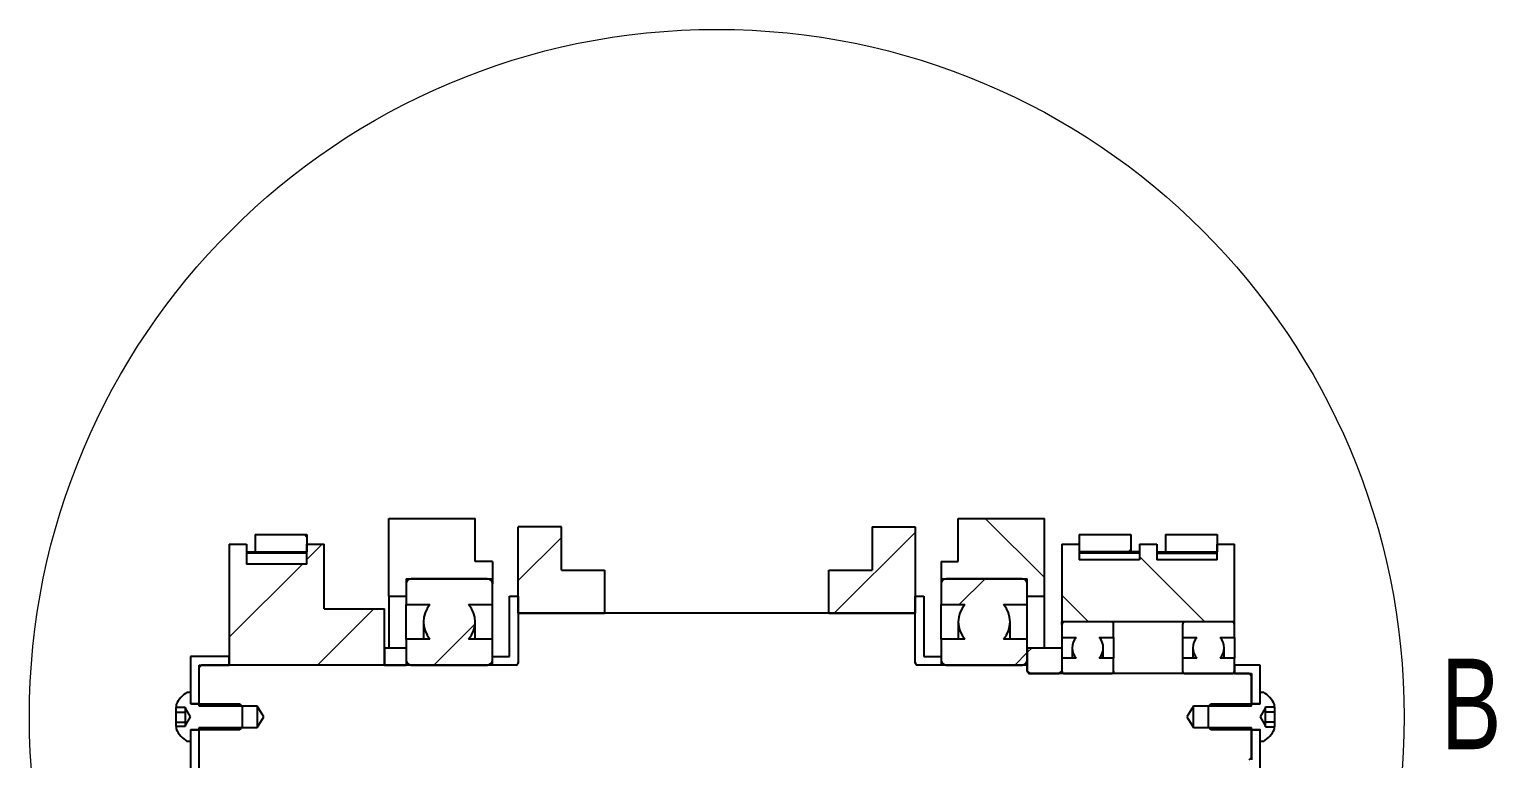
# Model space of a CAD drawing. Header units: millimetres. Extents: x -213 to 452, y 0 to 414.
# Drawn here: x -98.7 to -42, y 137.8 to 166 of the extents above; entities that cross this region are included whole.
import ezdxf

# ---------------------------------------------------------------- set-up
doc = ezdxf.new("R2010")
doc.units = ezdxf.units.MM
doc.linetypes.add('HIDDEN', pattern=[1.905, 1.27, -0.635])
doc.layers.add('KHUNGTEN', color=7, linetype='Continuous', lineweight=35)
doc.layers.add('NETDUT', color=7, linetype='HIDDEN')
doc.styles.add('SLDTEXTSTYLE3', font='TXT', dxfattribs={"width": 0.75})

msp = doc.modelspace()

# ---------------------------------------------------------------- hatches: boundary and pattern name
at = {"layer": 'KHUNGTEN', "linetype": 'Continuous', "lineweight": 18}
h = msp.add_hatch(dxfattribs=at)
h.set_pattern_fill('ANSI32', color=256, angle=90, style=0)
h.paths.add_polyline_path([(-80.815, 145.4296), (-81.4817, 145.4296), (-81.4817, 147.0963), (-84.815, 147.0963), (-84.815, 144.0963), (-84.1484, 144.0963), (-84.1484, 144.763), (-80.815, 144.763)], flags=0)
h = msp.add_hatch(dxfattribs=at)
h.set_pattern_fill('ANSI32', color=256, angle=90, style=0)
h.paths.add_polyline_path([(-62.815, 145.4296), (-63.4817, 145.4296), (-63.4817, 144.763), (-60.1484, 144.763), (-60.1484, 144.0963), (-59.4817, 144.0963), (-59.4817, 147.0963), (-62.815, 147.0963)], flags=0)
h = msp.add_hatch(dxfattribs=at)
h.set_pattern_fill('ANSI31', color=256, angle=90, style=0)
h.paths.add_polyline_path([(-87.9817, 146.4663), (-89.9817, 146.4663), (-89.9817, 145.7996), (-87.9817, 145.7996)], flags=0)
h = msp.add_hatch(dxfattribs=at)
h.set_pattern_fill('ANSI32', color=256, style=0)
h.paths.add_polyline_path([(-76.4817, 145.0963), (-78.1484, 145.0963), (-78.1484, 146.763), (-79.815, 146.763), (-79.815, 143.4296), (-76.4817, 143.4296)], flags=0)
h = msp.add_hatch(dxfattribs=at)
h.set_pattern_fill('ANSI32', color=256, style=0)
h.paths.add_polyline_path([(-64.4817, 146.763), (-66.1484, 146.763), (-66.1484, 145.0963), (-67.815, 145.0963), (-67.815, 143.4296), (-64.4817, 143.4296)], flags=0)
h = msp.add_hatch(dxfattribs=at)
h.set_pattern_fill('ANSI31', color=256, style=0)
h.paths.add_polyline_path([(-56.1484, 146.4663), (-58.1484, 146.4663), (-58.1484, 145.7996), (-56.1484, 145.7996)], flags=0)
h = msp.add_hatch(dxfattribs=at)
h.set_pattern_fill('ANSI31', color=256, style=0)
h.paths.add_polyline_path([(-52.815, 146.4663), (-54.815, 146.4663), (-54.815, 145.7996), (-52.815, 145.7996)], flags=0)
h = msp.add_hatch(dxfattribs=at)
h.set_pattern_fill('ANSI31', color=256, style=0)
h.paths.add_polyline_path([(-87.9817, 146.0963), (-87.9817, 145.3321), (-90.315, 145.3321), (-90.315, 146.0963), (-90.9817, 146.0963), (-90.9817, 141.4296), (-84.9817, 141.4296), (-84.9817, 143.5963), (-87.315, 143.5963), (-87.315, 146.0963)], flags=0)
h = msp.add_hatch(dxfattribs=at)
h.set_pattern_fill('ANSI31', color=256, angle=90, style=0)
h.paths.add_polyline_path([(-55.1484, 145.493), (-55.1484, 146.0963), (-55.815, 146.0963), (-55.815, 145.493), (-58.1484, 145.493), (-58.1484, 146.0963), (-58.815, 146.0963), (-58.815, 143.0963), (-52.1484, 143.0963), (-52.1484, 146.0963), (-52.815, 146.0963), (-52.815, 145.493)], flags=0)
h = msp.add_hatch(dxfattribs=at)
h.set_pattern_fill('ANSI31', color=256, style=0)
edge = h.paths.add_edge_path(flags=0)
edge.add_line((-80.815, 141.6296), (-80.815, 142.4296))
edge.add_line((-80.815, 142.4296), (-81.7363, 142.4296))
edge.add_arc((-82.4817, 143.0963), 1, 318.18969, 401.81031)
edge.add_line((-81.7363, 143.763), (-80.815, 143.763))
edge.add_line((-80.815, 143.763), (-80.815, 144.563))
edge.add_arc((-81.015, 144.563), 0.2, 0, 90)
edge.add_line((-81.015, 144.763), (-83.9484, 144.763))
edge.add_arc((-83.9484, 144.563), 0.2, 90, 180)
edge.add_line((-84.1484, 144.563), (-84.1484, 143.763))
edge.add_line((-84.1484, 143.763), (-83.2271, 143.763))
edge.add_arc((-82.4817, 143.0963), 1, 138.18969, 221.81031)
edge.add_line((-83.2271, 142.4296), (-84.1484, 142.4296))
edge.add_line((-84.1484, 142.4296), (-84.1484, 141.6296))
edge.add_arc((-83.9484, 141.6296), 0.2, 180, 270)
edge.add_line((-83.9484, 141.4296), (-81.015, 141.4296))
edge.add_arc((-81.015, 141.6296), 0.2, 270, 360)
h = msp.add_hatch(dxfattribs=at)
h.set_pattern_fill('ANSI31', color=256, style=0)
edge = h.paths.add_edge_path(flags=0)
edge.add_line((-60.1484, 141.6296), (-60.1484, 142.4296))
edge.add_line((-60.1484, 142.4296), (-61.0697, 142.4296))
edge.add_arc((-61.815, 143.0963), 1, 318.18969, 401.81031)
edge.add_line((-61.0697, 143.763), (-60.1484, 143.763))
edge.add_line((-60.1484, 143.763), (-60.1484, 144.563))
edge.add_arc((-60.3484, 144.563), 0.2, 0, 90)
edge.add_line((-60.3484, 144.763), (-63.2817, 144.763))
edge.add_arc((-63.2817, 144.563), 0.2, 90, 180)
edge.add_line((-63.4817, 144.563), (-63.4817, 143.763))
edge.add_line((-63.4817, 143.763), (-62.5604, 143.763))
edge.add_arc((-61.815, 143.0963), 1, 138.18969, 221.81031)
edge.add_line((-62.5604, 142.4296), (-63.4817, 142.4296))
edge.add_line((-63.4817, 142.4296), (-63.4817, 141.6296))
edge.add_arc((-63.2817, 141.6296), 0.2, 180, 270)
edge.add_line((-63.2817, 141.4296), (-60.3484, 141.4296))
edge.add_arc((-60.3484, 141.6296), 0.2, 270, 360)
h = msp.add_hatch(dxfattribs=at)
h.set_pattern_fill('ANSI32', color=256, style=0)
h.paths.add_polyline_path([(-80.815, 141.763), (-80.815, 141.4296), (-79.8817, 141.4296), (-79.815, 141.4963), (-79.815, 144.0963), (-80.1484, 144.0963), (-80.1484, 141.763)], flags=0)
h = msp.add_hatch(dxfattribs=at)
h.set_pattern_fill('ANSI32', color=256, style=0)
h.paths.add_polyline_path([(-63.4817, 141.4296), (-63.4817, 141.763), (-64.1484, 141.763), (-64.1484, 144.0963), (-64.4817, 144.0963), (-64.4817, 141.4963), (-64.415, 141.4296)], flags=0)
h = msp.add_hatch(dxfattribs=at)
h.set_pattern_fill('ANSI31', color=256, style=0)
edge = h.paths.add_edge_path(flags=0)
edge.add_arc((-57.815, 142.0963), 0.6, 138.18969, 221.81031)
edge.add_line((-58.2623, 141.6963), (-58.815, 141.6963))
edge.add_line((-58.815, 141.6963), (-58.815, 141.1963))
edge.add_arc((-58.715, 141.1963), 0.1, 180, 270)
edge.add_line((-58.715, 141.0963), (-56.915, 141.0963))
edge.add_arc((-56.915, 141.1963), 0.1, 270, 360)
edge.add_line((-56.815, 141.1963), (-56.815, 141.6963))
edge.add_line((-56.815, 141.6963), (-57.3678, 141.6963))
edge.add_arc((-57.815, 142.0963), 0.6, 318.18969, 401.81031)
edge.add_line((-57.3678, 142.4963), (-56.815, 142.4963))
edge.add_line((-56.815, 142.4963), (-56.815, 142.9963))
edge.add_arc((-56.915, 142.9963), 0.1, 0, 90)
edge.add_line((-56.915, 143.0963), (-58.715, 143.0963))
edge.add_arc((-58.715, 142.9963), 0.1, 90, 180)
edge.add_line((-58.815, 142.9963), (-58.815, 142.4963))
edge.add_line((-58.815, 142.4963), (-58.2623, 142.4963))
h = msp.add_hatch(dxfattribs=at)
h.set_pattern_fill('ANSI31', color=256, style=0)
edge = h.paths.add_edge_path(flags=0)
edge.add_arc((-53.1484, 142.0963), 0.6, 138.18969, 221.81031)
edge.add_line((-53.5956, 141.6963), (-54.1484, 141.6963))
edge.add_line((-54.1484, 141.6963), (-54.1484, 141.1963))
edge.add_arc((-54.0484, 141.1963), 0.1, 180, 270)
edge.add_line((-54.0484, 141.0963), (-52.2484, 141.0963))
edge.add_arc((-52.2484, 141.1963), 0.1, 270, 360)
edge.add_line((-52.1484, 141.1963), (-52.1484, 141.6963))
edge.add_line((-52.1484, 141.6963), (-52.7012, 141.6963))
edge.add_arc((-53.1484, 142.0963), 0.6, 318.18969, 401.81031)
edge.add_line((-52.7012, 142.4963), (-52.1484, 142.4963))
edge.add_line((-52.1484, 142.4963), (-52.1484, 142.9963))
edge.add_arc((-52.2484, 142.9963), 0.1, 0, 90)
edge.add_line((-52.2484, 143.0963), (-54.0484, 143.0963))
edge.add_arc((-54.0484, 142.9963), 0.1, 90, 180)
edge.add_line((-54.1484, 142.9963), (-54.1484, 142.4963))
edge.add_line((-54.1484, 142.4963), (-53.5956, 142.4963))
h = msp.add_hatch(dxfattribs=at)
h.set_pattern_fill('ANSI32', color=256, angle=90, style=0)
h.paths.add_polyline_path([(-92.4817, 139.9296), (-92.1484, 139.9296), (-92.1484, 141.4296), (-90.9817, 141.4296), (-90.9817, 141.763), (-92.4817, 141.763)], flags=0)
h = msp.add_hatch(dxfattribs=at)
h.set_pattern_fill('ANSI32', color=256, style=0)
h.paths.add_polyline_path([(-84.1484, 142.0963), (-84.9817, 142.0963), (-84.9817, 141.4296), (-84.1484, 141.4296)], flags=0)
h = msp.add_hatch(dxfattribs=at)
h.set_pattern_fill('ANSI32', color=256, style=0)
h.paths.add_polyline_path([(-58.815, 141.1963), (-58.815, 142.0963), (-60.1484, 142.0963), (-60.1484, 141.1963), (-60.0484, 141.0963), (-58.915, 141.0963)], flags=0)
h = msp.add_hatch(dxfattribs=at)
h.set_pattern_fill('ANSI32', color=256, style=0)
h.paths.add_polyline_path([(-52.1484, 141.0963), (-51.4817, 141.0963), (-51.4817, 139.9296), (-51.1484, 139.9296), (-51.1484, 141.4296), (-52.1484, 141.4296)], flags=0)
h = msp.add_hatch(dxfattribs=at)
h.set_pattern_fill('ANSI31', color=256, style=0)
edge = h.paths.add_edge_path(flags=0)
edge.add_line((-50.945, 139.8145), (-50.5984, 139.8145))
edge.add_line((-50.5984, 139.8145), (-50.5984, 139.9046))
edge.add_arc((-51.6095, 139.4296), 1.1171, 25.1629, 58.25374)
edge.add_line((-51.0217, 140.3796), (-51.1484, 140.3796))
edge.add_line((-51.1484, 140.3796), (-51.1484, 139.963))
edge.add_arc((-51.1817, 139.963), 0.0333, 270, 360, ccw=False)
edge.add_line((-51.1817, 139.9296), (-53.0549, 139.9296))
edge.add_line((-53.0549, 139.9296), (-53.1484, 139.8361))
edge.add_line((-53.1484, 139.8361), (-53.1484, 139.0231))
edge.add_line((-53.1484, 139.0231), (-53.0549, 138.9296))
edge.add_line((-53.0549, 138.9296), (-51.1817, 138.9296))
edge.add_arc((-51.1817, 138.8963), 0.0333, 0, 90, ccw=False)
edge.add_line((-51.1484, 138.8963), (-51.1484, 138.4796))
edge.add_line((-51.1484, 138.4796), (-51.0217, 138.4796))
edge.add_arc((-51.6095, 139.4296), 1.1171, 301.74626, 334.8371)
edge.add_line((-50.5984, 138.9546), (-50.5984, 139.0447))
edge.add_line((-50.5984, 139.0447), (-50.945, 139.0447))
edge.add_line((-50.945, 139.0447), (-50.945, 139.0963))
edge.add_line((-50.945, 139.0963), (-51.1375, 139.4296))
edge.add_line((-51.1375, 139.4296), (-50.945, 139.763))
edge.add_line((-50.945, 139.763), (-50.945, 139.8145))
h = msp.add_hatch(dxfattribs=at)
h.set_pattern_fill('ANSI32', color=256, angle=90, style=0)
h.paths.add_polyline_path([(-90.9817, 137.4296), (-92.1484, 137.4296), (-92.1484, 138.9296), (-92.4817, 138.9296), (-92.4817, 137.0963), (-90.9817, 137.0963)], flags=0)
h = msp.add_hatch(dxfattribs=at)
h.set_pattern_fill('ANSI32', color=256, style=0)
h.paths.add_polyline_path([(-51.1484, 138.9296), (-51.4817, 138.9296), (-51.4817, 137.763), (-52.1484, 137.763), (-52.1484, 137.4296), (-51.1484, 137.4296)], flags=0)

# ---------------------------------------------------------------- linework, layer by layer
at = {"color": 7, "linetype": 'Continuous', "lineweight": 25}
for p, q in [((-84.815, 144.0963), (-84.815, 147.0963)), ((-84.815, 147.0963), (-81.4817, 147.0963)), ((-81.4817, 145.4296), (-81.4817, 147.0963)), ((-62.815, 147.0963), (-59.4817, 147.0963)), ((-62.815, 145.4296), (-62.815, 147.0963)), ((-59.4817, 144.0963), (-59.4817, 147.0963)), ((-89.9817, 146.4663), (-87.9817, 146.4663)), ((-89.9817, 146.4663), (-89.9817, 145.7996)), ((-87.9817, 146.4663), (-87.9817, 145.7996)), ((-79.815, 143.4296), (-79.815, 146.763)), ((-78.1484, 146.763), (-79.815, 146.763)), ((-78.1484, 145.0963), (-78.1484, 146.763)), ((-66.1484, 146.763), (-66.1484, 145.0963)), ((-66.1484, 146.763), (-64.4817, 146.763)), ((-64.4817, 146.763), (-64.4817, 143.4296)), ((-58.1484, 146.4663), (-56.1484, 146.4663)), ((-58.1484, 146.4663), (-58.1484, 145.7996)), ((-56.1484, 146.4663), (-56.1484, 145.7996)), ((-54.815, 146.4663), (-52.815, 146.4663)), ((-54.815, 146.4663), (-54.815, 145.7996)), ((-52.815, 146.4663), (-52.815, 145.7996)), ((-90.9817, 146.0963), (-90.9817, 141.4296)), ((-90.9817, 146.0963), (-90.315, 146.0963)), ((-90.315, 146.0963), (-90.315, 145.3321)), ((-87.9817, 145.792), (-90.315, 145.792)), ((-87.9817, 145.7499), (-90.315, 145.7499)), ((-89.9817, 145.7996), (-87.9817, 145.7996)), ((-89.9817, 145.7996), (-89.9817, 145.792)), ((-87.9817, 146.0963), (-87.315, 146.0963)), ((-87.9817, 145.3321), (-87.9817, 146.0963)), ((-87.315, 143.5963), (-87.315, 146.0963)), ((-58.815, 146.0963), (-58.1484, 146.0963)), ((-58.815, 146.0963), (-58.815, 143.0963)), ((-58.1484, 146.0963), (-58.1484, 145.493)), ((-58.1484, 145.7996), (-56.1484, 145.7996)), ((-55.815, 145.7982), (-58.1484, 145.7982)), ((-55.815, 145.7545), (-58.1484, 145.7545)), ((-56.1484, 145.7996), (-56.1484, 145.7982)), ((-55.815, 146.0963), (-55.1484, 146.0963)), ((-55.815, 146.0963), (-55.815, 145.493)), ((-55.1484, 146.0963), (-55.1484, 145.493)), ((-55.1484, 145.7982), (-52.815, 145.7982)), ((-55.1484, 145.7545), (-52.815, 145.7545)), ((-54.815, 145.7996), (-52.815, 145.7996)), ((-54.815, 145.7996), (-54.815, 145.7982)), ((-52.815, 146.0963), (-52.1484, 146.0963)), ((-52.815, 145.493), (-52.815, 146.0963)), ((-52.1484, 143.0963), (-52.1484, 146.0963)), ((-87.9817, 145.3321), (-90.315, 145.3321)), ((-80.815, 145.4296), (-81.4817, 145.4296)), ((-80.815, 145.4296), (-80.815, 144.763)), ((-63.4817, 145.4296), (-62.815, 145.4296)), ((-63.4817, 145.4296), (-63.4817, 144.763)), ((-55.815, 145.493), (-58.1484, 145.493)), ((-52.815, 145.493), (-55.1484, 145.493)), ((-84.1484, 144.763), (-80.815, 144.763)), ((-84.1484, 144.763), (-84.1484, 144.0963)), ((-84.1484, 144.563), (-84.1484, 143.763)), ((-81.015, 144.763), (-83.9484, 144.763)), ((-80.815, 144.763), (-80.815, 144.563)), ((-80.815, 143.763), (-80.815, 144.563)), ((-78.1484, 145.0963), (-76.4817, 145.0963)), ((-76.4817, 145.0963), (-76.4817, 143.4296)), ((-67.815, 145.0963), (-66.1484, 145.0963)), ((-67.815, 143.4296), (-67.815, 145.0963)), ((-63.4817, 144.763), (-60.1484, 144.763)), ((-63.4817, 144.763), (-63.4817, 144.563)), ((-63.4817, 144.563), (-63.4817, 143.763)), ((-60.3484, 144.763), (-63.2817, 144.763)), ((-60.1484, 144.0963), (-60.1484, 144.763)), ((-60.1484, 143.763), (-60.1484, 144.563)), ((-84.815, 144.0963), (-84.1484, 144.0963)), ((-84.815, 144.0963), (-84.815, 142.0963)), ((-80.1484, 144.0963), (-79.815, 144.0963)), ((-80.1484, 141.763), (-80.1484, 144.0963)), ((-79.815, 144.0963), (-79.815, 141.4963)), ((-64.4817, 144.0963), (-64.1484, 144.0963)), ((-64.4817, 141.4963), (-64.4817, 144.0963)), ((-64.1484, 144.0963), (-64.1484, 141.763)), ((-60.1484, 144.0963), (-59.4817, 144.0963)), ((-59.4817, 142.0963), (-59.4817, 144.0963)), ((-87.315, 143.5963), (-84.9817, 143.5963)), ((-84.9817, 141.4296), (-84.9817, 143.5963)), ((-84.1484, 143.763), (-83.2271, 143.763)), ((-84.1484, 142.4296), (-84.1484, 143.763)), ((-81.7363, 143.763), (-80.815, 143.763)), ((-80.815, 142.4296), (-80.815, 143.763)), ((-79.815, 143.4296), (-76.4817, 143.4296)), ((-67.815, 143.4296), (-64.4817, 143.4296)), ((-63.4817, 143.763), (-62.5604, 143.763)), ((-63.4817, 142.4296), (-63.4817, 143.763)), ((-61.0697, 143.763), (-60.1484, 143.763)), ((-60.1484, 142.4296), (-60.1484, 143.763)), ((-83.4817, 143.0963), (-83.4817, 142.4296)), ((-81.4817, 142.4296), (-81.4817, 143.0963)), ((-62.815, 143.0963), (-62.815, 142.4296)), ((-60.815, 142.4296), (-60.815, 143.0963)), ((-52.1484, 143.0963), (-58.815, 143.0963)), ((-58.815, 142.9963), (-58.815, 143.0963)), ((-58.815, 142.9963), (-58.815, 142.4963)), ((-56.915, 143.0963), (-58.715, 143.0963)), ((-56.815, 142.4963), (-56.815, 142.9963)), ((-54.1484, 142.9963), (-54.1484, 142.4963)), ((-52.2484, 143.0963), (-54.0484, 143.0963)), ((-52.1484, 142.9963), (-52.1484, 143.0963)), ((-52.1484, 142.4963), (-52.1484, 142.9963)), ((-84.1484, 142.4296), (-84.1484, 141.6296)), ((-83.2271, 142.4296), (-84.1484, 142.4296)), ((-80.815, 142.4296), (-81.7363, 142.4296)), ((-80.815, 141.6296), (-80.815, 142.4296)), ((-63.4817, 142.4296), (-63.4817, 141.6296)), ((-62.5604, 142.4296), (-63.4817, 142.4296)), ((-60.1484, 142.4296), (-61.0697, 142.4296)), ((-60.1484, 141.6296), (-60.1484, 142.4296)), ((-58.815, 142.4963), (-58.2623, 142.4963)), ((-58.815, 142.4963), (-58.815, 142.0963)), ((-57.3678, 142.4963), (-56.815, 142.4963)), ((-56.815, 142.4963), (-56.815, 141.6963)), ((-54.1484, 142.4963), (-53.5956, 142.4963)), ((-54.1484, 142.4963), (-54.1484, 141.6963)), ((-52.7012, 142.4963), (-52.1484, 142.4963)), ((-52.1484, 142.4963), (-52.1484, 141.6963)), ((-90.9817, 141.763), (-92.4817, 141.763)), ((-92.4817, 141.763), (-92.4817, 139.9296)), ((-90.9817, 141.4296), (-90.9817, 141.763)), ((-84.9817, 142.0963), (-84.1484, 142.0963)), ((-84.9817, 142.0963), (-84.9817, 141.4296)), ((-84.1484, 142.0963), (-84.1484, 141.4296)), ((-80.815, 141.763), (-80.1484, 141.763)), ((-80.815, 141.4296), (-80.815, 141.763)), ((-64.1484, 141.763), (-63.4817, 141.763)), ((-63.4817, 141.763), (-63.4817, 141.4296)), ((-60.1484, 142.0963), (-58.815, 142.0963)), ((-60.1484, 142.0963), (-60.1484, 141.1963)), ((-58.815, 142.0963), (-58.815, 141.1963)), ((-58.415, 142.0963), (-58.415, 141.6963)), ((-57.215, 141.6963), (-57.215, 142.0963)), ((-53.7484, 142.0963), (-53.7484, 141.6963)), ((-52.5484, 141.6963), (-52.5484, 142.0963)), ((-92.1484, 141.4296), (-90.9817, 141.4296)), ((-92.1484, 139.9296), (-92.1484, 141.4296)), ((-84.9817, 141.4296), (-90.9817, 141.4296)), ((-84.9817, 141.4296), (-84.1484, 141.4296)), ((-83.9484, 141.4296), (-81.015, 141.4296)), ((-79.8817, 141.4296), (-80.815, 141.4296)), ((-79.8817, 141.4296), (-79.815, 141.4963)), ((-64.4817, 141.4963), (-64.415, 141.4296)), ((-63.4817, 141.4296), (-64.415, 141.4296)), ((-63.2817, 141.4296), (-60.3484, 141.4296)), ((-60.1484, 141.1963), (-60.0484, 141.0963)), ((-58.915, 141.0963), (-58.815, 141.1963)), ((-58.2623, 141.6963), (-58.815, 141.6963)), ((-58.815, 141.6963), (-58.815, 141.1963)), ((-58.815, 141.1963), (-58.815, 141.0963)), ((-56.815, 141.6963), (-57.3678, 141.6963)), ((-56.815, 141.1963), (-56.815, 141.6963)), ((-56.815, 141.1963), (-56.815, 141.0963)), ((-54.1484, 141.6963), (-54.1484, 141.1963)), ((-53.5956, 141.6963), (-54.1484, 141.6963)), ((-54.1484, 141.1963), (-54.1484, 141.0963)), ((-52.1484, 141.6963), (-52.7012, 141.6963)), ((-52.1484, 141.1963), (-52.1484, 141.6963)), ((-51.1484, 141.4296), (-52.1484, 141.4296)), ((-52.1484, 141.4296), (-52.1484, 141.0963)), ((-51.1484, 139.9296), (-51.1484, 141.4296)), ((-60.0484, 141.0963), (-58.915, 141.0963)), ((-58.715, 141.0963), (-56.915, 141.0963)), ((-54.0484, 141.0963), (-52.2484, 141.0963)), ((-52.1484, 141.0963), (-51.4817, 141.0963)), ((-51.4817, 141.0963), (-51.4817, 139.9296)), ((-51.1484, 139.963), (-51.1484, 140.3796)), ((-51.1484, 140.3796), (-51.0217, 140.3796)), ((-92.1484, 139.9296), (-92.4817, 139.9296)), ((-53.1484, 139.8361), (-53.0549, 139.9296)), ((-53.1484, 139.0231), (-53.1484, 139.8361)), ((-53.0549, 139.9296), (-51.1817, 139.9296)), ((-51.1484, 139.9296), (-51.4817, 139.9296)), ((-51.1375, 139.4296), (-50.945, 139.763)), ((-50.945, 139.763), (-50.945, 139.8145)), ((-50.945, 139.8145), (-50.5984, 139.8145)), ((-50.945, 139.7183), (-50.945, 139.763)), ((-50.945, 139.4296), (-50.945, 139.7183)), ((-50.945, 139.6221), (-50.5984, 139.6221)), ((-50.5984, 139.8145), (-50.5984, 139.9046)), ((-50.5984, 139.8145), (-50.5984, 139.6221)), ((-50.5984, 139.6221), (-50.5984, 139.2372)), ((-92.4817, 138.9296), (-92.4817, 137.0963)), ((-92.4817, 138.9296), (-92.1484, 138.9296)), ((-92.1484, 137.4296), (-92.1484, 138.9296)), ((-53.0549, 138.9296), (-53.1484, 139.0231)), ((-51.1817, 138.9296), (-53.0549, 138.9296)), ((-51.4817, 138.9296), (-51.1484, 138.9296)), ((-51.4817, 138.9296), (-51.4817, 137.763)), ((-51.1484, 137.4296), (-51.1484, 138.9296)), ((-51.1484, 138.4796), (-51.1484, 138.8963)), ((-50.945, 139.0963), (-51.1375, 139.4296)), ((-50.945, 139.1409), (-50.945, 139.4296)), ((-50.945, 139.2372), (-50.5984, 139.2372)), ((-50.945, 139.0963), (-50.945, 139.1409)), ((-50.945, 139.0447), (-50.945, 139.0963)), ((-50.945, 139.0447), (-50.5984, 139.0447)), ((-50.5984, 139.2372), (-50.5984, 139.0447)), ((-50.5984, 138.9546), (-50.5984, 139.0447)), ((-51.0217, 138.4796), (-51.1484, 138.4796))]:
    msp.add_line(p, q, dxfattribs=at)
at = {"color": 7, "linetype": 'Continuous', "lineweight": 18}
msp.add_circle((-72.1484, 139.4296), 26.5572, dxfattribs=at)
at = {"color": 7, "linetype": 'Continuous', "lineweight": 25}
for centre, radius, start, end in [((-83.9484, 144.563), 0.2, 90, 180), ((-81.015, 144.563), 0.2, 0, 90), ((-63.2817, 144.563), 0.2, 90, 180), ((-60.3484, 144.563), 0.2, 0, 90), ((-82.4817, 143.0963), 1, 138.18969, 221.81031), ((-82.4817, 143.0963), 1, 318.18969, 41.81031), ((-61.815, 143.0963), 1, 138.18969, 221.81031), ((-61.815, 143.0963), 1, 318.18969, 41.81031), ((-58.715, 142.9963), 0.1, 90, 180), ((-56.915, 142.9963), 0.1, 0, 90), ((-54.0484, 142.9963), 0.1, 90, 180), ((-52.2484, 142.9963), 0.1, 0, 90), ((-57.815, 142.0963), 0.6, 138.18969, 221.81031), ((-57.815, 142.0963), 0.6, 318.18969, 41.81031), ((-53.1484, 142.0963), 0.6, 138.18969, 221.81031), ((-53.1484, 142.0963), 0.6, 318.18969, 41.81031), ((-83.9484, 141.6296), 0.2, 180, 270), ((-81.015, 141.6296), 0.2, 270, 0), ((-63.2817, 141.6296), 0.2, 180, 270), ((-60.3484, 141.6296), 0.2, 270, 0), ((-58.715, 141.1963), 0.1, 180, 270), ((-56.915, 141.1963), 0.1, 270, 0), ((-54.0484, 141.1963), 0.1, 180, 270), ((-52.2484, 141.1963), 0.1, 270, 0), ((-51.6095, 139.4296), 1.1171, 25.1629, 58.25374), ((-51.1817, 139.963), 0.0333, 270, 0), ((-51.1817, 138.8963), 0.0333, 0, 90), ((-51.6095, 139.4296), 1.1171, 301.74626, 334.8371)]:
    msp.add_arc(centre, radius, start, end, dxfattribs=at)
at = {"layer": 'NETDUT', "linetype": 'Continuous', "lineweight": 25}
for p, q in [((-79.815, 143.4296), (-79.815, 141.5296)), ((-64.4817, 143.4296), (-79.815, 143.4296)), ((-64.4817, 141.5296), (-64.4817, 143.4296)), ((-92.0484, 141.4296), (-92.1484, 141.3296)), ((-92.1484, 139.8463), (-92.1484, 141.3296)), ((-79.915, 141.4296), (-92.0484, 141.4296)), ((-60.1484, 141.4296), (-64.3817, 141.4296)), ((-60.1484, 141.1963), (-60.1484, 141.4296)), ((-51.5817, 141.0963), (-60.0484, 141.0963)), ((-51.4817, 140.9963), (-51.5817, 141.0963)), ((-51.4817, 139.8463), (-51.4817, 140.9963)), ((-92.6084, 140.3796), (-92.4817, 140.3796)), ((-92.4817, 140.3796), (-92.4817, 139.963)), ((-93.0317, 139.9046), (-93.0317, 139.8009)), ((-93.0317, 139.8009), (-92.685, 139.8009)), ((-93.0317, 139.5992), (-93.0317, 139.8009)), ((-92.685, 139.5992), (-93.0317, 139.5992)), ((-93.0317, 139.2152), (-93.0317, 139.5992)), ((-92.685, 139.8009), (-92.685, 139.763)), ((-92.685, 139.763), (-92.4926, 139.4296)), ((-92.685, 139.763), (-92.685, 139.7064)), ((-92.685, 139.7064), (-92.685, 139.4072)), ((-92.4484, 139.9296), (-90.5752, 139.9296)), ((-89.8987, 139.8463), (-92.1484, 139.8463)), ((-90.5752, 139.9296), (-90.4817, 139.8361)), ((-90.4817, 139.8361), (-90.4817, 139.0231)), ((-89.6484, 139.4296), (-89.8987, 139.8463)), ((-89.8987, 139.8463), (-89.8987, 139.013)), ((-53.7313, 139.8463), (-53.9817, 139.4296)), ((-51.4817, 139.8463), (-53.7313, 139.8463)), ((-53.7313, 139.013), (-53.7313, 139.8463)), ((-92.685, 139.2152), (-93.0317, 139.2152)), ((-93.0317, 139.0583), (-93.0317, 139.2152)), ((-93.0317, 139.0583), (-93.0317, 138.9546)), ((-92.685, 139.0583), (-93.0317, 139.0583)), ((-92.4926, 139.4296), (-92.685, 139.0963)), ((-92.685, 139.4072), (-92.685, 139.1304)), ((-92.685, 139.1304), (-92.685, 139.0963)), ((-92.685, 139.0963), (-92.685, 139.0583)), ((-92.4817, 138.8963), (-92.4817, 138.4796)), ((-90.5752, 138.9296), (-92.4484, 138.9296)), ((-92.1484, 137.5296), (-92.1484, 139.013)), ((-92.1484, 139.013), (-89.8987, 139.013)), ((-90.4817, 139.0231), (-90.5752, 138.9296)), ((-89.8987, 139.013), (-89.6484, 139.4296)), ((-53.9817, 139.4296), (-53.7313, 139.013)), ((-53.7313, 139.013), (-51.4817, 139.013)), ((-51.4817, 137.863), (-51.4817, 139.013)), ((-92.4817, 138.4796), (-92.6084, 138.4796)), ((-51.5817, 137.763), (-51.4817, 137.863))]:
    msp.add_line(p, q, dxfattribs=at)
for centre, radius, start, end in [((-79.915, 141.5296), 0.1, 270, 0), ((-64.3817, 141.5296), 0.1, 180, 270), ((-60.0484, 141.1963), 0.1, 180, 270), ((-92.0206, 139.4296), 1.1171, 121.74626, 154.8371), ((-92.4484, 139.963), 0.0333, 180, 270), ((-92.0206, 139.4296), 1.1171, 205.1629, 238.25374), ((-92.4484, 138.8963), 0.0333, 90, 180)]:
    msp.add_arc(centre, radius, start, end, dxfattribs=at)

# ---------------------------------------------------------------- texts
at = {"color": 7, "linetype": 'Continuous', "lineweight": 18, "insert": (-44.1721, 141.6779), "char_height": 3.5, "attachment_point": 1, "style": 'SLDTEXTSTYLE3'}
msp.add_mtext('B', dxfattribs=at)

doc.saveas('drawing.dxf')
